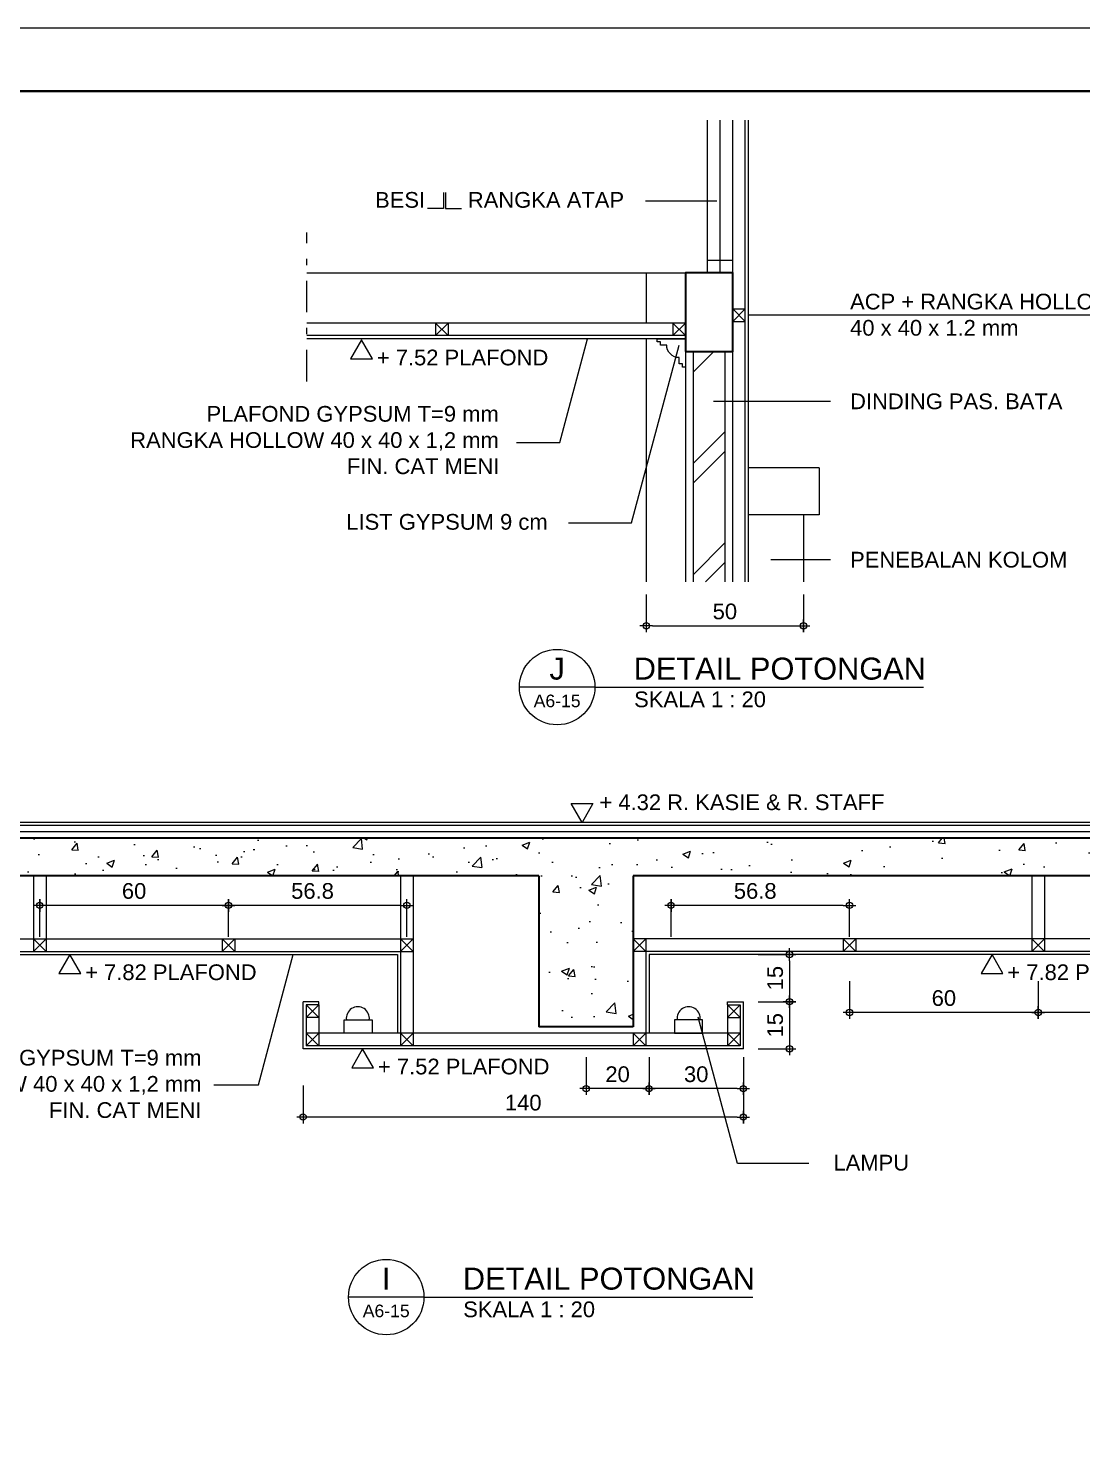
# Model space of a CAD drawing. Header units: millimetres. Extents: x -11 to 1625, y -267 to 195.
# Drawn here: x 962.95 to 979.7, y -124.51 to -102 of the extents above; entities that cross this region are included whole.
import ezdxf
from ezdxf.enums import TextEntityAlignment as Align

# ---------------------------------------------------------------- set-up
doc = ezdxf.new("R2010")
doc.units = ezdxf.units.MM
doc.linetypes.add('DASHDOT', pattern=[1, 0.5, -0.25, 0, -0.25])
for name, color, linetype, lineweight in [('ars', 11, 'Continuous', 5), ('blk', 1, 'Continuous', 30), ('GRS KOP', 1, 'Continuous', 35), ('kap', 71, 'Continuous', 15), ('kop', 7, 'Continuous', 20), ('lan', 7, 'Continuous', 15), ('not', 7, 'Continuous', 20), ('pla', 213, 'Continuous', 15), ('tem', 5, 'Continuous', 20), ('u', 6, 'Continuous', 20)]:
    doc.layers.add(name, color=color, linetype=linetype, lineweight=lineweight)
doc.styles.add('BARU', font='complex.shx')
doc.styles.add('S', font='SIMPLEX', dxfattribs={"width": 1.1})
doc.styles.get("Standard").update_dxf_attribs({"font": 'ARIALUNI.TTF'})
doc.linetypes.add('BATTING', pattern='A,0.0001,-0.1,[134,ltypeshp.shx,S=0.1,R=0,X=-0.1,Y=0],-0.2,[134,ltypeshp.shx,S=0.1,R=180,X=0.1,Y=0],-0.1', length=0.4001)
doc.dimstyles.new('SK-20', dxfattribs={"dimtxt": 0.25, "dimasz": 0.1, "dimexe": 0.1, "dimexo": 0, "dimgap": 0.1, "dimtad": 1, "dimdec": 0, "dimlfac": 20, "dimzin": 12, "dimdsep": 46, "dimtxsty": 'Standard', "dimblk": 'BULAT', "dimcen": 0.1, "dimdle": 0.1, "dimclrd": 256, "dimclre": 256, "dimclrt": 256, "dimadec": 0, "dimazin": 3, "dimtfac": 1, "dimtdec": 0, "dimtix": 1, "dimtofl": 0, "dimtmove": 0, "dimatfit": 3, "dimldrblk": 'BULAT', "dimfxl": 0, "dimtolj": 1, "dimtzin": 0, "dimlwd": -1, "dimlwe": -1, "dimarcsym": 0})

# ---------------------------------------------------------------- blocks, each defined once
blk = doc.blocks.new('Ndtpd')
blk.add_line((0.747, 0), (-0.747, 0))
blk.add_circle((0, 0), 0.747)
at = {"flags": 4}
for tag, height, p in [('NO', 0.5, (0, 0.148)), ('NOLBR', 0.3, (0, -0.398))]:
    blk.add_attdef(tag, text='', height=height, dxfattribs=at).set_placement(p, align=Align.CENTER)
for tag, p, height in [('NDTPD', (1.516, 0.148), 0.5), ('SKALA', (1.523, -0.398), 0.3)]:
    blk.add_attdef(tag, p, '', height=height, dxfattribs=at)
blk = doc.blocks.new('BULAT')
for p, q in [((-1, 0), (1, 0)), ((0, -1), (0, 1))]:
    blk.add_line(p, q)
blk.add_circle((0, 0), 0.5)
blk = doc.blocks.new('*D2723')
at = {"layer": 'Defpoints', "color": 0, "ltscale": 0.15}
for p in [(972.774, -111.005), (975.274, -111.005), (975.274, -111.505)]:
    blk.add_point(p, dxfattribs=at)
at = {"layer": 'u', "ltscale": 0.15}
for p, q in [((972.774, -111.005), (972.774, -111.605)), ((975.274, -111.005), (975.274, -111.605)), ((972.874, -111.505), (975.174, -111.505))]:
    blk.add_line(p, q, dxfattribs=at)
at = {"layer": 'u', "ltscale": 0.15, "xscale": 0.1, "yscale": 0.1, "zscale": 0.1, "rotation": 180}
blk.add_blockref('BULAT', (972.774, -111.505), dxfattribs=at)
at = {"layer": 'u', "ltscale": 0.15, "xscale": 0.1, "yscale": 0.1, "zscale": 0.1}
blk.add_blockref('BULAT', (975.274, -111.505), dxfattribs=at)
at = {"layer": 'u', "ltscale": 0.15, "insert": (974.024, -111.277), "char_height": 0.25, "attachment_point": 5}
blk.add_mtext('\\A1;50', dxfattribs=at)
blk = doc.blocks.new('PEILA')
blk.add_lwpolyline([(-0.188, -0.325), (0.188, -0.325), (0, 0)], close=True)
at = {"style": 'S', "width": 1.1, "flags": 4}
blk.add_attdef('CAT', (0.265, -0.289), '', height=0.2, dxfattribs=at)
blk = doc.blocks.new('*D2746')
at = {"layer": 'Defpoints', "color": 0, "ltscale": 0.15}
for p in [(974.551, -117.483), (974.551, -118.233), (975.051, -118.233)]:
    blk.add_point(p, dxfattribs=at)
at = {"layer": 'u', "ltscale": 0.15}
for p, q in [((974.551, -117.483), (975.151, -117.483)), ((975.051, -117.583), (975.051, -118.133)), ((974.551, -118.233), (975.151, -118.233))]:
    blk.add_line(p, q, dxfattribs=at)
at = {"layer": 'u', "ltscale": 0.15, "xscale": 0.1, "yscale": 0.1, "zscale": 0.1}
for p, rotation in [((975.051, -117.483), 90), ((975.051, -118.233), 270)]:
    blk.add_blockref('BULAT', p, dxfattribs=dict(at, rotation=rotation))
at = {"layer": 'u', "ltscale": 0.15, "insert": (974.824, -117.858), "char_height": 0.25, "attachment_point": 5, "rotation": 90}
blk.add_mtext('\\A1;15', dxfattribs=at)
blk = doc.blocks.new('*D2747')
at = {"layer": 'Defpoints', "color": 0, "ltscale": 0.15}
for p in [(974.551, -116.733), (974.551, -117.483), (975.051, -117.483)]:
    blk.add_point(p, dxfattribs=at)
at = {"layer": 'u', "ltscale": 0.15}
for p, q in [((974.551, -116.733), (975.151, -116.733)), ((975.051, -116.833), (975.051, -117.383)), ((974.551, -117.483), (975.151, -117.483))]:
    blk.add_line(p, q, dxfattribs=at)
at = {"layer": 'u', "ltscale": 0.15, "xscale": 0.1, "yscale": 0.1, "zscale": 0.1}
for p, rotation in [((975.051, -116.733), 90), ((975.051, -117.483), 270)]:
    blk.add_blockref('BULAT', p, dxfattribs=dict(at, rotation=rotation))
at = {"layer": 'u', "ltscale": 0.15, "insert": (974.824, -117.108), "char_height": 0.25, "attachment_point": 5, "rotation": 90}
blk.add_mtext('\\A1;15', dxfattribs=at)
blk = doc.blocks.new('*D2748')
at = {"layer": 'Defpoints', "color": 0, "ltscale": 0.15}
for p in [(972.818, -118.366), (974.318, -118.366), (972.818, -118.866)]:
    blk.add_point(p, dxfattribs=at)
at = {"layer": 'u', "ltscale": 0.15}
for p, q in [((972.818, -118.366), (972.818, -118.966)), ((974.318, -118.366), (974.318, -118.966)), ((974.218, -118.866), (972.918, -118.866))]:
    blk.add_line(p, q, dxfattribs=at)
at = {"layer": 'u', "ltscale": 0.15, "xscale": 0.1, "yscale": 0.1, "zscale": 0.1, "rotation": 180}
blk.add_blockref('BULAT', (972.818, -118.866), dxfattribs=at)
at = {"layer": 'u', "ltscale": 0.15, "xscale": 0.1, "yscale": 0.1, "zscale": 0.1}
blk.add_blockref('BULAT', (974.318, -118.866), dxfattribs=at)
at = {"layer": 'u', "ltscale": 0.15, "insert": (973.568, -118.638), "char_height": 0.25, "attachment_point": 5}
blk.add_mtext('\\A1;30', dxfattribs=at)
blk = doc.blocks.new('PEIL')
blk.add_lwpolyline([(-0.188, 0.325), (0.188, 0.325), (0, 0)], close=True)
at = {"style": 'S', "width": 1.1, "flags": 4}
blk.add_attdef('CAT', (0.265, 0.036), '', height=0.2, dxfattribs=at)
blk = doc.blocks.new('*D2749')
at = {"layer": 'Defpoints', "color": 0, "ltscale": 0.15}
for p in [(967.318, -118.818), (974.318, -118.818), (967.318, -119.318)]:
    blk.add_point(p, dxfattribs=at)
at = {"layer": 'u', "ltscale": 0.15}
for p, q in [((967.318, -118.818), (967.318, -119.418)), ((974.318, -118.818), (974.318, -119.418)), ((974.218, -119.318), (967.418, -119.318))]:
    blk.add_line(p, q, dxfattribs=at)
at = {"layer": 'u', "ltscale": 0.15, "xscale": 0.1, "yscale": 0.1, "zscale": 0.1, "rotation": 180}
blk.add_blockref('BULAT', (967.318, -119.318), dxfattribs=at)
at = {"layer": 'u', "ltscale": 0.15, "xscale": 0.1, "yscale": 0.1, "zscale": 0.1}
blk.add_blockref('BULAT', (974.318, -119.318), dxfattribs=at)
at = {"layer": 'u', "ltscale": 0.15, "insert": (970.818, -119.09), "char_height": 0.25, "attachment_point": 5}
blk.add_mtext('\\A1;140', dxfattribs=at)
blk = doc.blocks.new('*D2750')
at = {"layer": 'Defpoints', "color": 0, "ltscale": 0.15}
for p in [(976.006, -117.154), (979.006, -117.154), (976.006, -117.654)]:
    blk.add_point(p, dxfattribs=at)
at = {"layer": 'u', "ltscale": 0.15}
for p, q in [((976.006, -117.154), (976.006, -117.754)), ((979.006, -117.154), (979.006, -117.754)), ((978.906, -117.654), (976.106, -117.654))]:
    blk.add_line(p, q, dxfattribs=at)
at = {"layer": 'u', "ltscale": 0.15, "xscale": 0.1, "yscale": 0.1, "zscale": 0.1, "rotation": 180}
blk.add_blockref('BULAT', (976.006, -117.654), dxfattribs=at)
at = {"layer": 'u', "ltscale": 0.15, "xscale": 0.1, "yscale": 0.1, "zscale": 0.1}
blk.add_blockref('BULAT', (979.006, -117.654), dxfattribs=at)
at = {"layer": 'u', "ltscale": 0.15, "insert": (977.506, -117.427), "char_height": 0.25, "attachment_point": 5}
blk.add_mtext('\\A1;60', dxfattribs=at)
blk = doc.blocks.new('*D2751')
at = {"layer": 'Defpoints', "color": 0, "ltscale": 0.15}
for p in [(979.006, -117.154), (982.006, -117.154), (979.006, -117.654)]:
    blk.add_point(p, dxfattribs=at)
at = {"layer": 'u', "ltscale": 0.15}
for p, q in [((979.006, -117.154), (979.006, -117.754)), ((982.006, -117.154), (982.006, -117.754)), ((981.906, -117.654), (979.106, -117.654))]:
    blk.add_line(p, q, dxfattribs=at)
at = {"layer": 'u', "ltscale": 0.15, "xscale": 0.1, "yscale": 0.1, "zscale": 0.1, "rotation": 180}
blk.add_blockref('BULAT', (979.006, -117.654), dxfattribs=at)
at = {"layer": 'u', "ltscale": 0.15, "xscale": 0.1, "yscale": 0.1, "zscale": 0.1}
blk.add_blockref('BULAT', (982.006, -117.654), dxfattribs=at)
at = {"layer": 'u', "ltscale": 0.15, "insert": (980.506, -117.427), "char_height": 0.25, "attachment_point": 5}
blk.add_mtext('\\A1;60', dxfattribs=at)
blk = doc.blocks.new('*D2752')
at = {"layer": 'Defpoints', "color": 0, "ltscale": 0.15}
for p in [(973.168, -115.951), (973.168, -116.451), (976.006, -116.451)]:
    blk.add_point(p, dxfattribs=at)
at = {"layer": 'u', "ltscale": 0.15}
for p, q in [((973.168, -116.451), (973.168, -115.851)), ((976.006, -116.451), (976.006, -115.851)), ((975.906, -115.951), (973.268, -115.951))]:
    blk.add_line(p, q, dxfattribs=at)
at = {"layer": 'u', "ltscale": 0.15, "xscale": 0.1, "yscale": 0.1, "zscale": 0.1, "rotation": 180}
blk.add_blockref('BULAT', (973.168, -115.951), dxfattribs=at)
at = {"layer": 'u', "ltscale": 0.15, "xscale": 0.1, "yscale": 0.1, "zscale": 0.1}
blk.add_blockref('BULAT', (976.006, -115.951), dxfattribs=at)
at = {"layer": 'u', "ltscale": 0.15, "insert": (974.506, -115.723), "char_height": 0.25, "attachment_point": 5}
blk.add_mtext('\\A1;56.8', dxfattribs=at)
blk = doc.blocks.new('*D2753')
at = {"layer": 'Defpoints', "color": 0, "ltscale": 0.15}
for p in [(971.818, -118.366), (972.818, -118.366), (971.818, -118.866)]:
    blk.add_point(p, dxfattribs=at)
at = {"layer": 'u', "ltscale": 0.15}
for p, q in [((971.818, -118.366), (971.818, -118.966)), ((972.818, -118.366), (972.818, -118.966)), ((972.718, -118.866), (971.918, -118.866))]:
    blk.add_line(p, q, dxfattribs=at)
at = {"layer": 'u', "ltscale": 0.15, "xscale": 0.1, "yscale": 0.1, "zscale": 0.1, "rotation": 180}
blk.add_blockref('BULAT', (971.818, -118.866), dxfattribs=at)
at = {"layer": 'u', "ltscale": 0.15, "xscale": 0.1, "yscale": 0.1, "zscale": 0.1}
blk.add_blockref('BULAT', (972.818, -118.866), dxfattribs=at)
at = {"layer": 'u', "ltscale": 0.15, "insert": (972.318, -118.638), "char_height": 0.25, "attachment_point": 5}
blk.add_mtext('\\A1;20', dxfattribs=at)
blk = doc.blocks.new('*D2754')
at = {"layer": 'Defpoints', "color": 0, "ltscale": 0.15}
for p in [(966.131, -115.951), (966.131, -116.451), (968.968, -116.451)]:
    blk.add_point(p, dxfattribs=at)
at = {"layer": 'u', "ltscale": 0.15}
for p, q in [((966.131, -116.451), (966.131, -115.851)), ((968.968, -116.451), (968.968, -115.851)), ((968.868, -115.951), (966.231, -115.951))]:
    blk.add_line(p, q, dxfattribs=at)
at = {"layer": 'u', "ltscale": 0.15, "xscale": 0.1, "yscale": 0.1, "zscale": 0.1, "rotation": 180}
blk.add_blockref('BULAT', (966.131, -115.951), dxfattribs=at)
at = {"layer": 'u', "ltscale": 0.15, "xscale": 0.1, "yscale": 0.1, "zscale": 0.1}
blk.add_blockref('BULAT', (968.968, -115.951), dxfattribs=at)
at = {"layer": 'u', "ltscale": 0.15, "insert": (967.468, -115.723), "char_height": 0.25, "attachment_point": 5}
blk.add_mtext('\\A1;56.8', dxfattribs=at)
blk = doc.blocks.new('*D2755')
at = {"layer": 'Defpoints', "color": 0, "ltscale": 0.15}
for p in [(963.131, -115.951), (963.131, -116.451), (966.131, -116.451)]:
    blk.add_point(p, dxfattribs=at)
at = {"layer": 'u', "ltscale": 0.15}
for p, q in [((963.131, -116.451), (963.131, -115.851)), ((966.131, -116.451), (966.131, -115.851)), ((966.031, -115.951), (963.231, -115.951))]:
    blk.add_line(p, q, dxfattribs=at)
at = {"layer": 'u', "ltscale": 0.15, "xscale": 0.1, "yscale": 0.1, "zscale": 0.1, "rotation": 180}
blk.add_blockref('BULAT', (963.131, -115.951), dxfattribs=at)
at = {"layer": 'u', "ltscale": 0.15, "xscale": 0.1, "yscale": 0.1, "zscale": 0.1}
blk.add_blockref('BULAT', (966.131, -115.951), dxfattribs=at)
at = {"layer": 'u', "ltscale": 0.15, "insert": (964.631, -115.723), "char_height": 0.25, "attachment_point": 5}
blk.add_mtext('\\A1;60', dxfattribs=at)
blk = doc.blocks.new('kop')
at = {"layer": 'GRS KOP'}
blk.add_lwpolyline([(1, 54), (83, 54), (83, 1), (1, 1)], close=True, dxfattribs=at)
at = {"layer": 'kop', "color": 7}
blk.add_line((84, 55), (0, 55), dxfattribs=at)
at = {"layer": 'kop', "style": 'BARU', "flags": 4}
for p, height in [((73.8, 5.4), 0.35), ((80.303, 5.382), 0.25), ((73.8, 4.9), 0.35), ((80.303, 4.882), 0.25), ((73.8, 4.4), 0.35), ((80.303, 4.382), 0.25)]:
    blk.add_attdef('-', p, '', height=height, dxfattribs=at)
at = {"layer": 'kop', "flags": 4}
for tag, p in [('AR-00', (78.057, 2.648)), ('00', (81.238, 2.647))]:
    blk.add_attdef(tag, text='', height=0.35, dxfattribs=at).set_placement(p, align=Align.MIDDLE)

msp = doc.modelspace()

# ---------------------------------------------------------------- hatches: boundary and pattern name
at = {"layer": 'ars'}
h = msp.add_hatch(dxfattribs=at)
h.set_pattern_fill('TEMBOK', color=256, scale=1.25)
h.set_pattern_definition([(45, (903.7949, -371.3337), (-0.8838835, 0.8838835), []), (45, (904.1074, -371.3337), (-0.8838835, 0.8838835), [])])
h.paths.add_polyline_path([(974.0237526, -107.1386643), (973.5237526, -107.1386643), (973.5237526, -110.8049412), (974.0237526, -110.8049412)])
at = {"layer": 'lan'}
h = msp.add_hatch(dxfattribs=at)
h.set_pattern_fill('AR-CONC', color=256, scale=0.007)
h.set_pattern_definition([(50, (640.1947, -211.7711), (1.2752927, -0.1115736), [0.13335, -1.46685]), (355, (640.1947, -211.7711), (-0.246704, 1.337398), [0.10668, -1.173484]), (100.45144, (640.301, -211.7804), (1.0285887, 1.2258243), [0.11333, -1.2466317]), (46.1842, (640.1947, -211.4155), (1.897553, -0.294296), [0.200025, -2.200275]), (96.63556, (640.3529, -211.44), (1.661829, 1.731983), [0.169995, -1.869949]), (351.18415, (640.1947, -211.4155), (1.661829, 1.731983), [0.16002, -1.760218]), (21, (640.3725, -211.5044), (1.0613007, -0.7158564), [0.13335, -1.46685]), (326, (640.3725, -211.5044), (0.432614, 1.289316), [0.10668, -1.17348]), (71.45144, (640.461, -211.564), (1.493915, 0.5734594), [0.11333, -1.2466296]), (37.5, (640.19474, -211.7711), (0.0216202, 0.5918853), [0, -1.159256, 0, -1.19126, 0, -1.177925]), (7.5, (640.19474, -211.7711), (0.4677376, 0.701264), [0, -0.679196, 0, -1.132586, 0, -0.448945]), (327.5, (639.79824, -211.7711), (0.94913417, -0.0401012), [0, -0.4445, 0, -1.38684, 0, -1.84023]), (317.5, (639.62044, -211.7711), (1.0369043, 0.1779854), [0, -0.57785, 0, -0.921004, 0, -1.30683])])
h.paths.add_polyline_path([(983.0894574, -114.8828277), (983.0894574, -115.4828277), (972.5681996, -115.4828277), (972.5681996, -117.8828277), (971.0681996, -117.8828277), (971.0681996, -115.4828277), (962.5741304, -115.4828277), (962.5741304, -114.8828277)])

# ---------------------------------------------------------------- linework, layer by layer
at = {"layer": 'ars'}
for p, q in [((974.3987526, -110.8049412), (974.3987526, -103.4622546)), ((974.1487526, -106.6636643), (974.3487526, -106.4636643)), ((974.1487526, -106.4636643), (974.3487526, -106.6636643)), ((969.4237526, -106.8886643), (969.6237526, -106.6886643)), ((969.4237526, -106.6886643), (969.6237526, -106.8886643)), ((973.1987526, -106.8886643), (973.3987526, -106.6886643)), ((973.1987526, -106.6886643), (973.3987526, -106.8886643)), ((973.3987526, -106.9386643), (967.378788, -106.9386643)), ((983.0894574, -114.6328277), (962.5741304, -114.6328277)), ((983.0894574, -114.6828277), (962.5741304, -114.6828277)), ((963.0306996, -116.6828277), (963.2306996, -116.4828277)), ((963.0306996, -116.4828277), (963.2306996, -116.6828277)), ((966.0306996, -116.6828277), (966.2306996, -116.4828277)), ((966.0306996, -116.4828277), (966.2306996, -116.6828277)), ((968.8681996, -116.6828277), (969.0681996, -116.4828277)), ((968.8681996, -116.4828277), (969.0681996, -116.6828277)), ((972.7681996, -116.6828277), (972.5681996, -116.4828277)), ((972.7681996, -116.4828277), (972.5681996, -116.6828277)), ((976.1056996, -116.6828277), (975.9056996, -116.4828277)), ((976.1056996, -116.4828277), (975.9056996, -116.6828277)), ((979.1056996, -116.6828277), (978.9056996, -116.4828277)), ((979.1056996, -116.4828277), (978.9056996, -116.6828277)), ((962.5741304, -116.7328277), (968.8181996, -116.7328277)), ((968.8181996, -116.7328277), (968.8181996, -117.9828277)), ((972.8181996, -116.7328277), (972.8181996, -117.9828277)), ((983.0894574, -116.7328277), (972.8181996, -116.7328277)), ((967.3181996, -118.2328277), (967.3181996, -117.4828277)), ((967.5681996, -117.4828277), (967.3181996, -117.4828277)), ((967.5681996, -117.5328277), (967.5681996, -117.4828277)), ((974.0681996, -117.5328277), (974.0681996, -117.4828277)), ((974.0681996, -117.4828277), (974.3181996, -117.4828277)), ((974.3181996, -118.2328277), (974.3181996, -117.4828277)), ((967.3681996, -117.7328277), (967.5681996, -117.5328277)), ((967.3681996, -117.5328277), (967.5681996, -117.7328277)), ((974.2681996, -117.7328277), (974.0681996, -117.5328277)), ((974.2681996, -117.5328277), (974.0681996, -117.7328277)), ((967.3681996, -118.1828277), (967.5681996, -117.9828277)), ((967.3681996, -117.9828277), (967.5681996, -118.1828277)), ((968.8681996, -118.1828277), (969.0681996, -117.9828277)), ((968.8681996, -117.9828277), (969.0681996, -118.1828277)), ((972.7681996, -118.1828277), (972.5681996, -117.9828277)), ((972.7681996, -117.9828277), (972.5681996, -118.1828277)), ((974.2681996, -118.1828277), (974.0681996, -117.9828277)), ((974.2681996, -117.9828277), (974.0681996, -118.1828277)), ((974.3181996, -118.2328277), (967.3181996, -118.2328277))]:
    msp.add_line(p, q, dxfattribs=at)
at = {"layer": 'ars', "linetype": 'BATTING', "ltscale": 0.25}
msp.add_line((983.0894574, -114.7828277), (962.5741304, -114.7828277), dxfattribs=at)
at = {"layer": 'ars'}
msp.add_lwpolyline([(973.5237526, -110.8049412), (973.5237526, -107.1386643), (974.0237526, -107.1386643), (974.0237526, -110.8049412)], dxfattribs=at)
for points in [[(968.4158082, -117.9828277), (967.9705909, -117.9828277), (967.9705909, -117.7733417), (968.4158082, -117.7733417)], [(973.2205909, -117.9828277), (973.6658082, -117.9828277), (973.6658082, -117.7733417), (973.2205909, -117.7733417)]]:
    msp.add_lwpolyline(points, close=True, dxfattribs=at)
for centre in [(968.1883514, -117.7475778), (973.4480478, -117.7475778)]:
    msp.add_arc(centre, 0.1830589, 351.90926617, 188.09073383, dxfattribs=at)
at = {"layer": 'blk'}
for p, q in [((983.0894574, -114.8828277), (962.5741304, -114.8828277)), ((971.0681996, -115.4828277), (962.5741304, -115.4828277)), ((971.0681996, -115.4828277), (971.0681996, -117.8828277)), ((983.0894574, -115.4828277), (972.5681996, -115.4828277)), ((972.5681996, -115.4828277), (972.5681996, -117.8828277)), ((972.5681996, -117.8828277), (971.0681996, -117.8828277))]:
    msp.add_line(p, q, dxfattribs=at)
msp.add_lwpolyline([(973.3987526, -107.1386643), (974.1487526, -107.1386643), (974.1487526, -105.8886643), (973.3987526, -105.8886643)], close=True, dxfattribs=at)
at = {"layer": 'kap'}
for p, q in [((973.7487526, -105.8886643), (973.7487526, -103.4622546)), ((973.9487526, -105.8886643), (973.9487526, -103.4622546)), ((974.1487526, -105.8886643), (974.1487526, -103.4622546)), ((973.7487526, -105.6886643), (974.1487526, -105.6886643))]:
    msp.add_line(p, q, dxfattribs=at)
at = {"layer": 'lan'}
for p, q in [((974.1487526, -106.4636643), (974.3487526, -106.4636643)), ((974.1487526, -106.6636643), (974.3487526, -106.6636643))]:
    msp.add_line(p, q, dxfattribs=at)
msp.add_lwpolyline([(972.9987526, -107.0386643), (972.9987526, -106.9886643), (972.9487526, -106.9886643), (972.9487526, -106.9386643), (973.3987526, -106.9386643), (973.3987526, -107.3886643), (973.3487526, -107.3886643), (973.3487526, -107.3386643), (973.2987526, -107.3386643), (973.2987526, -107.2386643, -0.4142135624), (973.0987526, -107.0386643)], format="xyb", close=True, dxfattribs=at)
at = {"layer": 'not'}
for p, q in [((972.7620729, -104.7451788), (973.8974235, -104.7451788)), ((980.197044, -106.5611662), (974.3987526, -106.5611662)), ((971.3990208, -108.5905528), (971.8416431, -106.9386643)), ((972.5410379, -109.866494), (973.2987526, -107.0386643)), ((975.7027595, -107.9335979), (973.8435334, -107.9335979)), ((970.7104337, -108.5905528), (971.3990208, -108.5905528)), ((971.5396619, -109.866494), (972.5410379, -109.866494)), ((975.7027595, -110.4527324), (974.7522314, -110.4527324)), ((971.9573443, -112.47854), (977.1843818, -112.47854)), ((966.6063222, -118.8059705), (967.1618191, -116.7328277)), ((974.2242652, -120.0593749), (973.6005251, -117.7315452)), ((965.896291, -118.8059705), (966.6063222, -118.8059705)), ((975.3596158, -120.0593749), (974.2242652, -120.0593749)), ((969.2398714, -122.1813905), (974.4669089, -122.1813905))]:
    msp.add_line(p, q, dxfattribs=at)
at = {"layer": 'not', "linetype": 'DASHDOT'}
msp.add_line((967.378788, -107.616793), (967.378788, -105.2503485), dxfattribs=at)
at = {"layer": 'not'}
for points in [[(969.5477849, -104.6121442), (969.5477849, -104.8663479), (969.2935812, -104.8663479)], [(969.5834958, -104.6121442), (969.5834958, -104.8663479), (969.8376996, -104.8663479)]]:
    msp.add_lwpolyline(points, dxfattribs=at)
at = {"layer": 'pla'}
for p, q in [((974.3487526, -110.8049412), (974.3487526, -103.4622546)), ((973.3987526, -106.6886643), (967.378788, -106.6886643)), ((969.4237526, -106.6886643), (969.4237526, -106.8886643)), ((969.6237526, -106.6886643), (969.6237526, -106.8886643)), ((973.1987526, -106.6886643), (973.1987526, -106.8886643)), ((973.3987526, -106.8886643), (967.378788, -106.8886643)), ((963.0306996, -115.4828277), (963.0306996, -116.6828277)), ((963.2306996, -115.4828277), (963.2306996, -116.6828277)), ((968.8681996, -115.4828277), (968.8681996, -118.1828277)), ((969.0681996, -115.4828277), (969.0681996, -118.1828277)), ((978.9056996, -115.4828277), (978.9056996, -116.6828277)), ((979.1056996, -115.4828277), (979.1056996, -116.6828277)), ((962.5741304, -116.4828277), (969.0681996, -116.4828277)), ((966.0306996, -116.4828277), (966.0306996, -116.6828277)), ((966.2306996, -116.4828277), (966.2306996, -116.6828277)), ((983.0894574, -116.4828277), (972.5681996, -116.4828277)), ((972.7681996, -116.4828277), (972.7681996, -118.1828277)), ((975.9056996, -116.4828277), (975.9056996, -116.6828277)), ((976.1056996, -116.4828277), (976.1056996, -116.6828277)), ((962.5741304, -116.6828277), (969.0681996, -116.6828277)), ((983.0894574, -116.6828277), (972.5681996, -116.6828277)), ((967.3681996, -117.5328277), (967.3681996, -118.1828277)), ((967.5681996, -117.5328277), (967.3681996, -117.5328277)), ((967.3681996, -117.5328277), (967.3681996, -118.1828277)), ((967.5681996, -117.7328277), (967.3681996, -117.7328277)), ((967.5681996, -117.5328277), (967.5681996, -118.1828277)), ((967.5681996, -117.5328277), (967.5681996, -118.1828277)), ((974.0681996, -117.5328277), (974.0681996, -118.1828277)), ((974.0681996, -117.5328277), (974.2681996, -117.5328277)), ((974.0681996, -117.5328277), (974.0681996, -118.1828277)), ((974.0681996, -117.7328277), (974.2681996, -117.7328277)), ((974.2681996, -117.5328277), (974.2681996, -118.1828277)), ((974.2681996, -117.5328277), (974.2681996, -118.1828277)), ((974.2681996, -117.9828277), (967.3681996, -117.9828277)), ((974.2681996, -118.1828277), (967.3681996, -118.1828277)), ((967.5681996, -117.9828277), (967.5681996, -118.1828277)), ((972.5681996, -117.9828277), (972.5681996, -118.1828277)), ((974.0681996, -117.9828277), (974.0681996, -118.1828277))]:
    msp.add_line(p, q, dxfattribs=at)
at = {"layer": 'tem'}
for p, q in [((967.378788, -105.8886643), (973.3987526, -105.8886643)), ((972.7737526, -105.8886643), (972.7737526, -106.6886643)), ((972.7737526, -106.9386643), (972.7737526, -110.8049412)), ((973.3987526, -107.1386643), (973.3987526, -110.8049412)), ((974.1487526, -110.8049412), (974.1487526, -107.1386643)), ((975.5237526, -108.9886643), (974.3987526, -108.9886643)), ((975.5237526, -108.9886643), (975.5237526, -109.7386643)), ((975.5237526, -109.7386643), (974.3987526, -109.7386643)), ((975.2737526, -109.7386643), (975.2737526, -110.8049412))]:
    msp.add_line(p, q, dxfattribs=at)

# ---------------------------------------------------------------- block references
at = {"layer": 'kop'}
msp.add_blockref('kop', (911.2141622, -157), dxfattribs=at)
at = {"layer": 'not'}
ref = msp.add_blockref('PEILA', (968.246536, -106.9546927), dxfattribs=dict(at, xscale=0.9237604307034012, yscale=0.9237604307034012, zscale=0.9237604307034012))
ref.add_attrib('CAT', '+ 7.52 PLAFOND', (968.4898813, -107.3612446), dxfattribs={"layer": '0', "height": 0.25, "flags": 4})
ref = msp.add_blockref('Ndtpd', (971.3573443, -112.47854), dxfattribs=dict(at, xscale=0.803212851405533, yscale=0.803212851405533, zscale=0.803212851405533))
ref.add_attrib('NO', 'J', dxfattribs={"layer": '0', "height": 0.35, "flags": 4}).set_placement((971.3570171, -112.3600142), align=Align.CENTER)
ref.add_attrib('NDTPD', 'DETAIL POTONGAN', (972.5750289, -112.3600142), dxfattribs={"layer": '0', "height": 0.35, "flags": 4})
ref.add_attrib('NOLBR', 'A6-15', dxfattribs={"layer": '0', "height": 0.2, "flags": 4}).set_placement((971.3570171, -112.7985099), align=Align.CENTER)
ref.add_attrib('SKALA', 'SKALA 1 : 20', (972.580829, -112.7985099), dxfattribs={"layer": '0', "height": 0.25, "flags": 4})
ref = msp.add_blockref('PEIL', (971.7526503, -114.6328277), dxfattribs=dict(at, xscale=0.9237604307034011, yscale=0.9237604307034011, zscale=0.9237604307034011))
ref.add_attrib('CAT', '+ 4.32 R. KASIE & R. STAFF', (972.0293239, -114.4355219), dxfattribs={"layer": '0', "height": 0.25, "flags": 4})
ref = msp.add_blockref('PEILA', (963.6086323, -116.7328277), dxfattribs=dict(at, xscale=0.9237604307034011, yscale=0.9237604307034011, zscale=0.9237604307034011))
ref.add_attrib('CAT', '+ 7.82 PLAFOND', (963.8519776, -117.1393796), dxfattribs={"layer": '0', "height": 0.25, "flags": 4})
ref = msp.add_blockref('PEILA', (978.2717892, -116.7328277), dxfattribs=dict(at, xscale=0.9237604307034011, yscale=0.9237604307034011, zscale=0.9237604307034011))
ref.add_attrib('CAT', '+ 7.82 PLAFOND', (978.5151346, -117.1393796), dxfattribs={"layer": '0', "height": 0.25, "flags": 4})
ref = msp.add_blockref('PEILA', (968.2646585, -118.2328277), dxfattribs=dict(at, xscale=0.9237604307034011, yscale=0.9237604307034011, zscale=0.9237604307034011))
ref.add_attrib('CAT', '+ 7.52 PLAFOND', (968.5080039, -118.6393796), dxfattribs={"layer": '0', "height": 0.25, "flags": 4})
ref = msp.add_blockref('Ndtpd', (968.6398714, -122.1813905), dxfattribs=dict(at, xscale=0.803212851405533, yscale=0.803212851405533, zscale=0.803212851405533))
ref.add_attrib('NO', 'I', dxfattribs={"layer": '0', "height": 0.35, "flags": 4}).set_placement((968.6395442, -122.0628647), align=Align.CENTER)
ref.add_attrib('NDTPD', 'DETAIL POTONGAN', (969.857556, -122.0628647), dxfattribs={"layer": '0', "height": 0.35, "flags": 4})
ref.add_attrib('NOLBR', 'A6-15', dxfattribs={"layer": '0', "height": 0.2, "flags": 4}).set_placement((968.6395442, -122.5013604), align=Align.CENTER)
ref.add_attrib('SKALA', 'SKALA 1 : 20', (969.8633561, -122.5013604), dxfattribs={"layer": '0', "height": 0.25, "flags": 4})

# ---------------------------------------------------------------- texts
at = {"layer": 'not', "char_height": 0.25}
for s, width, insert, attachment_point in [('\\pi0.87237;BESI       RANGKA ATAP', 4.790343037, (967.5900625, -104.6041761), 1), ('ACP + RANGKA HOLLOW 40 x 40 x 1.2 mm', 4.214865537, (976.0145287, -106.2221048), 1), ('DINDING PAS. BATA', 4.214865537, (976.0145287, -107.8082133), 1), ('\\pi1.3935;PLAFOND GYPSUM T=9 mm\\P\\pi0.18083;RANGKA HOLLOW 40 x 40 x 1,2 mm\\P\\pi3.6263;FIN. CAT MENI', 5.991879666, (964.3887037, -108.0073786), 1), ('\\pi1.6369;LIST GYPSUM 9 cm', 4.790343037, (966.3676516, -109.7254913), 1), ('PENEBALAN KOLOM', 4.214865537, (976.0145287, -110.3273478), 1), ('PLAFOND GYPSUM T=9 mm\\PRANGKA HOLLOW 40 x 40 x 1,2 mm\\PFIN. CAT MENI', 5.991879666, (965.7025998, -118.2483353), 3), ('LAMPU', 1.281276938, (976.9533824, -119.9183722), 3)]:
    msp.add_mtext_dynamic_manual_height_columns(s, width=width, gutter_width=4.3707989, heights=[0], dxfattribs=dict(at, insert=insert, attachment_point=attachment_point))

# ---------------------------------------------------------------- dimensions: what is measured, and where the dimension line sits
at = {"layer": 'u', "ltscale": 0.15}
dim = msp.add_linear_dim(base=(975.2737526, -111.5049412), p1=(972.7737526, -111.0049412), p2=(975.2737526, -111.0049412), dimstyle='SK-20', dxfattribs=at)
dim.commit()
dim.dimension.update_dxf_attribs({"geometry": '*D2723', "text_midpoint": (974.0237526, -111.5049412), "dimtype": 160})
for base, p1, p2, picture, middle in [((963.1306996, -115.9507615), (966.1306996, -116.4507615), (963.1306996, -116.4507615), '*D2755', (964.6306996, -115.9507615)), ((966.130699565, -115.9507615127), (968.968199565, -116.4507615127), (966.130699565, -116.4507615127), '*D2754', (967.468199565, -115.9507615127)), ((973.168199565, -115.9507615127), (976.005699565, -116.4507615127), (973.168199565, -116.4507615127), '*D2752', (974.505699565, -115.9507615127))]:
    dim = msp.add_linear_dim(base=base, p1=p1, p2=p2, angle=180, dimstyle='SK-20', override={"dimdec": 1}, dxfattribs=at)
    dim.commit()
    dim.dimension.update_dxf_attribs({"geometry": picture, "text_midpoint": middle, "dimtype": 160})
for base, p1, p2, angle, picture, middle in [((975.0512401, -117.4828277), (974.5512401, -116.7328277), (974.5512401, -117.4828277), 270, '*D2747', (975.0512401, -117.1078277)), ((976.0056996, -117.6544674), (979.0056996, -117.1544674), (976.0056996, -117.1544674), 180, '*D2750', (977.5056996, -117.6544674)), ((979.0056996, -117.6544674), (982.0056996, -117.1544674), (979.0056996, -117.1544674), 180, '*D2751', (980.5056996, -117.6544674)), ((975.0512401, -118.2328277), (974.5512401, -117.4828277), (974.5512401, -118.2328277), 270, '*D2746', (975.0512401, -117.8578277)), ((971.8181996, -118.8658683), (972.8181996, -118.3658683), (971.8181996, -118.3658683), 180, '*D2753', (972.3181996, -118.8658683)), ((972.8181996, -118.8658683), (974.3181996, -118.3658683), (972.8181996, -118.3658683), 180, '*D2748', (973.5681996, -118.8658683)), ((967.3181996, -119.3179429), (974.3181996, -118.8179429), (967.3181996, -118.8179429), 180, '*D2749', (970.8181996, -119.3179429))]:
    dim = msp.add_linear_dim(base=base, p1=p1, p2=p2, angle=angle, dimstyle='SK-20', dxfattribs=at)
    dim.commit()
    dim.dimension.update_dxf_attribs({"geometry": picture, "text_midpoint": middle, "dimtype": 160})

doc.saveas('drawing.dxf')
